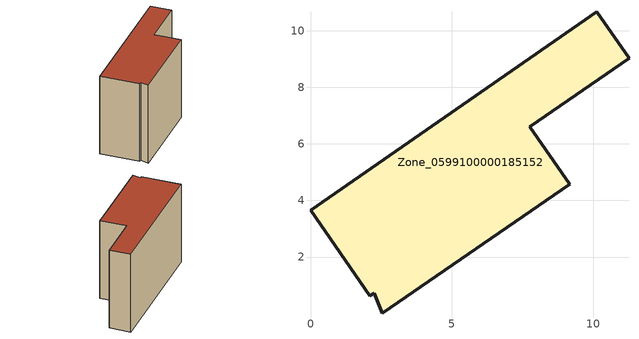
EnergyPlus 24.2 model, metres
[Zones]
Zone_0599100000185152
 floor ground (C_G): 2.26,0.72 2.09,0.63 0,3.65 10.12,10.67 11.26,9.03 7.76,6.6 9.16,4.57 2.54,0.01 z0
 wall outside (C_F): 10.12,10.67 0,3.65 2.09,0.63 2.26,0.72 2.54,0.01 9.16,4.57 7.76,6.6 11.26,9.03 10.12,10.67 z0:7.87
 roof outside (C_R): 2.26,0.72 2.54,0.01 9.16,4.57 7.76,6.6 11.26,9.03 10.12,10.67 0,3.65 2.09,0.63 z7.87
[BUILDING]
Pand.0599100000185152: North Axis=0; Terrain=City; Loads Convergence Tolerance Value=0.04; Temperature Convergence Tolerance Value=0.4; Solar Distribution=FullExterior; Maximum Number of Warmup Days=25; Minimum Number of Warmup Days=1
[Site:Location]
Rotterdam.The.Hague.AP_ZH_NLD Design_Conditions: Latitude=51.96; Longitude=4.45; Time Zone=1; Elevation=-4.5
[SITE:GROUNDTEMPERATURE:BUILDINGSURFACE]
18, 18, 18, 18, 18, 18, 18, 18, 18, 18, 18, 18
[MATERIAL] Thermal Absorptance=0.9; Solar Absorptance=0.7; Visible Absorptance=0.7
Name | Roughness | Thickness | Conductivity | Density | Specific Heat
G.TI.1946 | MediumSmooth | 0.15 | 1 | 540 | 1210
F.TI.1946 | Rough | 0.3 | 0.857143 | 1920 | 840
R.TI.1946 | MediumRough | 0.2 | 0.1 | 1500 | 1000
[CONSTRUCTION]
C_G: G.TI.1946
C_F: F.TI.1946
C_R: R.TI.1946
[ZONE]
Zone_0599100000185152: Type=1; Multiplier=1; Ceiling Height=Autocalculate; Volume=Autocalculate; Floor Area=autocalculate; Part of Total Floor Area=Yes
[ZONEINFILTRATION:DESIGNFLOWRATE]
Infil_Zone_0599100000185152: Zone or ZoneList or Space or SpaceList=Zone_0599100000185152; Schedule=AlwaysOn; Design Flow Rate Calculation Method=Flow/Area; Flow Rate per Floor Area=0.003; Constant Term Coefficient=1; Temperature Term Coefficient=0; Velocity Term Coefficient=0; Velocity Squared Term Coefficient=0
[HVACTEMPLATE:ZONE:IDEALLOADSAIRSYSTEM]
Zone_0599100000185152: Maximum Heating Supply Air Temperature=50; Minimum Cooling Supply Air Temperature=13; Maximum Heating Supply Air Humidity Ratio=0.0156; Minimum Cooling Supply Air Humidity Ratio=0.0077; Heating Limit=NoLimit; Cooling Limit=NoLimit; Dehumidification Control Type=ConstantSensibleHeatRatio; Cooling Sensible Heat Ratio=0.7; Dehumidification Setpoint=60; Humidification Control Type=None; Humidification Setpoint=30; Outdoor Air Method=None; Outdoor Air Flow Rate per Person=0.00944; Outdoor Air Flow Rate per Zone Floor Area=0; Outdoor Air Flow Rate per Zone=0; Demand Controlled Ventilation Type=None; Outdoor Air Economizer Type=NoEconomizer; Heat Recovery Type=None; Sensible Heat Recovery Effectiveness=0.7; Latent Heat Recovery Effectiveness=0.65
[ZONECONTROL:THERMOSTAT]
ThermostatControl_Zone_0599100000185152: Zone or ZoneList=Zone_0599100000185152; Control Type Schedule=DualSetpointControlType; Control 1=Thermostat_Zone_0599100000185152; Temperature Difference Between Cutout And Setpoint=0
[THERMOSTATSETPOINT:DUALSETPOINT]
Thermostat_Zone_0599100000185152: Heating Setpoint Temperature Schedule=HeatingSetpoint_Zone_0599100000185152; Cooling Setpoint Temperature Schedule=CoolingSetpoint_Zone_0599100000185152
[SCHEDULE:COMPACT]
HeatingSetpoint_Zone_0599100000185152: Through: 12/31, For: AllDays, Until: 24:00, 21
CoolingSetpoint_Zone_0599100000185152: Through: 12/31, For: AllDays, Until: 24:00, 24
DualSetpointControlType: Through: 12/31, For: AllDays, Until: 24:00, 4
AlwaysOn: Through: 12/31, For: AllDays, Until: 24:00, 1
